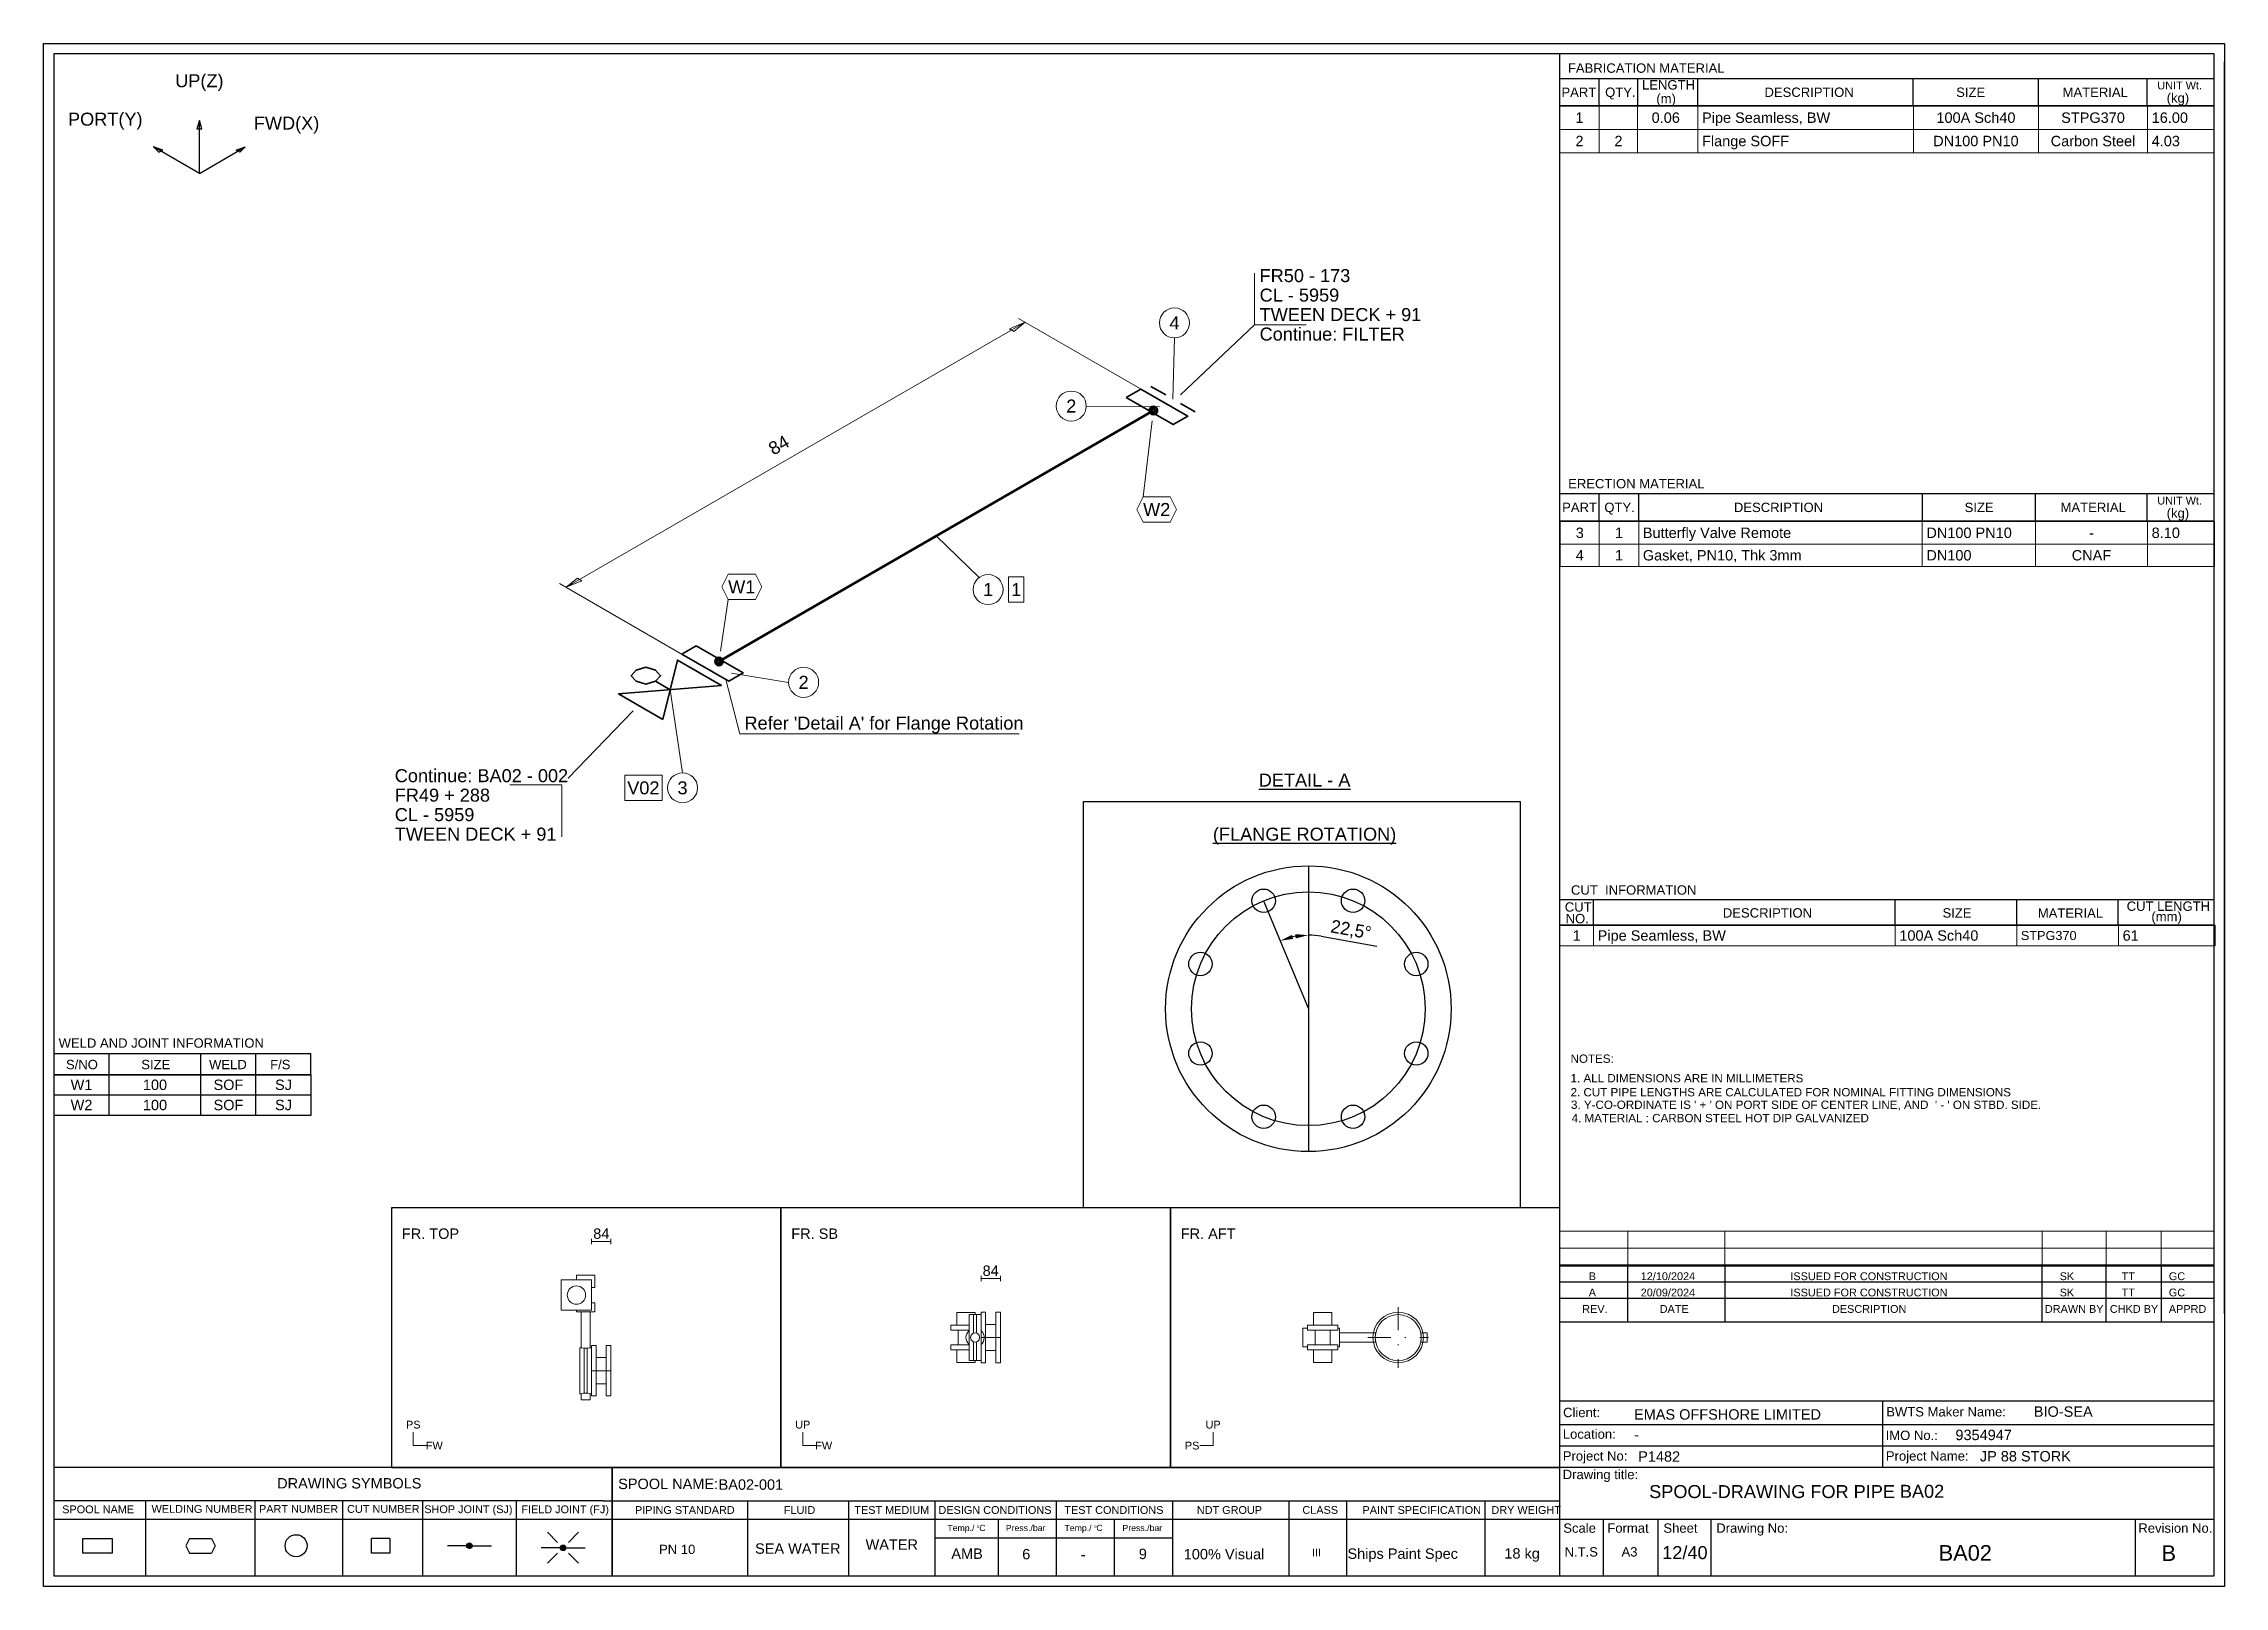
# Model space of a CAD drawing. Header units: millimetres. Extents: x 0 to 420, y 0 to 297.
import ezdxf
from ezdxf.enums import TextEntityAlignment as Align

# ---------------------------------------------------------------- set-up
doc = ezdxf.new("R2010")
doc.units = ezdxf.units.MM
doc.linetypes.add('DOTTED_DASHED5', pattern=[10, 4.444444, -2.666667, 0.222222, -2.666667])
doc.linetypes.add('DOTTED_DASHED6', pattern=[9.99996, 4.444427, -2.666656, 0.222221, -2.666656])
doc.layers.get('DEFPOINTS').update_dxf_attribs({"color": 1})
for name, color, linetype in [('FramesFromTables', 40, 'Continuous'), ('I_Coordinates', 11, 'Continuous'), ('I_CutNumbers', 10, 'Continuous'), ('I_Dimensions', 4, 'Continuous'), ('I_OtherComponents', 2, 'Continuous'), ('I_PartNumbers', 9, 'Continuous'), ('I_Pipes', 1, 'Continuous'), ('I_Tags', 8, 'Continuous'), ('SymbolsOnDrawingSheet', 1, 'Continuous'), ('TextFromTables', 2, 'Continuous'), ('TextFromTextBoxes', 2, 'Continuous')]:
    doc.layers.add(name, color=color, linetype=linetype)
doc.styles.add('Cadmatic Default Text', font='arial.ttf')
doc.dimstyles.new('ISO-25', dxfattribs={"dimtxt": 2.5, "dimasz": 2.5, "dimexe": 1.25, "dimexo": 0.625, "dimtad": 1, "dimtxsty": 'Standard', "dimcen": 2.5, "dimadec": 0, "dimazin": 0, "dimtfac": 1, "dimtmove": 0, "dimatfit": 3, "dimfxl": 1, "dimarcsym": 0})

# ---------------------------------------------------------------- blocks, each defined once
blk = doc.blocks.new('BA01728716492_BOM_4')
at = {"layer": 'FramesFromTables', "linetype": 'ByBlock', "lineweight": 18}
for p, q in [((292, 285), (418, 285)), ((292, 276), (292, 285)), ((292, 276), (292, 285)), ((299.6, 276), (299.6, 285)), ((299.6, 276), (299.6, 285)), ((307, 276), (307, 285)), ((307, 276), (307, 285)), ((318.6, 276), (318.6, 285)), ((318.6, 276), (318.6, 285)), ((360.1, 276), (360.1, 285)), ((360.1, 276), (360.1, 285)), ((384.2, 276), (384.2, 285)), ((384.2, 276), (384.2, 285)), ((405.2, 276), (405.2, 285)), ((405.2, 276), (405.2, 285)), ((418, 276), (418, 285)), ((292, 280.5), (418, 280.5)), ((292, 205), (418.1, 205)), ((292, 196.33), (292, 205)), ((292.1, 196.33), (292.1, 205)), ((299.6, 196.33), (299.6, 205)), ((299.6, 196.33), (299.6, 205)), ((307.2, 196.33), (307.2, 205)), ((307.2, 196.33), (307.2, 205)), ((361.8, 196.33), (361.8, 205)), ((361.8, 196.33), (361.8, 205)), ((383.6, 196.33), (383.6, 205)), ((383.6, 196.33), (383.6, 205)), ((405.2, 196.33), (405.2, 205)), ((405.2, 196.33), (405.2, 205)), ((418, 196.33), (418, 205)), ((292, 200.67), (418.1, 200.67)), ((292, 127.3), (418.2, 127.3)), ((292, 123.3), (292, 127.3)), ((292, 123.3), (292, 127.3)), ((298.5, 123.3), (298.5, 127.3)), ((298.5, 123.3), (298.5, 127.3)), ((356.6, 123.3), (356.6, 127.3)), ((356.6, 123.3), (356.6, 127.3)), ((380, 123.3), (380, 127.3)), ((380, 123.3), (380, 127.3)), ((399.6, 123.3), (399.6, 127.3)), ((399.6, 123.3), (399.6, 127.3)), ((418, 123.3), (418, 127.3)), ((292, 68.4), (418, 68.4)), ((292, 58.6), (292, 68.4)), ((292, 58.6), (292, 68.4)), ((305.1, 58.6), (305.1, 68.4)), ((305.1, 58.6), (305.1, 68.4)), ((323.8, 58.6), (323.8, 68.4)), ((323.8, 58.6), (323.8, 68.4)), ((384.9, 58.6), (384.9, 68.4)), ((384.9, 58.6), (384.9, 68.4)), ((397.2, 58.6), (397.2, 68.4)), ((397.2, 58.6), (397.2, 68.4)), ((407.8, 58.6), (407.8, 68.4)), ((407.8, 58.6), (407.8, 68.4)), ((418, 58.6), (418, 68.4)), ((292, 65.13), (418, 65.13)), ((292, 61.87), (418, 61.87))]:
    blk.add_line(p, q, dxfattribs=at)
at = {"layer": 'FramesFromTables', "linetype": 'ByBlock', "lineweight": -3}
for p, q in [((2, 98.5), (51.5, 98.5)), ((2, 90.73), (2, 98.5)), ((2, 90.73), (2, 98.5)), ((12.6, 90.73), (12.6, 98.5)), ((12.6, 90.73), (12.6, 98.5)), ((30.3, 90.73), (30.3, 98.5)), ((30.3, 90.73), (30.3, 98.5)), ((40.9, 90.73), (40.9, 98.5)), ((40.9, 90.73), (40.9, 98.5)), ((51.5, 90.73), (51.5, 98.5)), ((2, 94.62), (51.5, 94.62))]:
    blk.add_line(p, q, dxfattribs=at)
at = {"layer": 'FramesFromTables', "linetype": 'ByBlock', "lineweight": 18, "flags": 128}
for points in [[(292, 276), (418, 276), (418, 285)], [(292, 196.33), (418.1, 196.33), (418.1, 205)], [(292, 123.3), (418.2, 123.3), (418.2, 127.3)], [(292, 58.6), (418, 58.6), (418, 68.4)]]:
    blk.add_lwpolyline(points, dxfattribs=at)
at = {"layer": 'FramesFromTables', "linetype": 'ByBlock', "lineweight": -3, "flags": 128}
blk.add_lwpolyline([(2, 90.73), (51.5, 90.73), (51.5, 98.5)], dxfattribs=at)
at = {"layer": 'TextFromTables', "linetype": 'ByBlock', "lineweight": 13, "style": 'Cadmatic Default Text'}
for s, p in [('1', (295.8, 282.75)), ('2', (295.8, 278.25))]:
    blk.add_text(s, height=2, dxfattribs=at).set_placement(p, align=Align.MIDDLE_CENTER)
at = {"layer": 'TextFromTables', "linetype": 'ByBlock', "lineweight": 25, "style": 'Cadmatic Default Text'}
for s, p in [('0.06 ', (312.8, 282.75)), ('100A Sch40', (372.15, 282.75)), ('STPG370', (394.7, 282.75)), ('2', (303.3, 278.25)), ('DN100 PN10', (372.15, 278.25)), ('Carbon Steel', (394.7, 278.25)), ('3', (295.85, 202.83)), ('1', (303.4, 202.83)), ('-', (394.4, 202.83)), ('4', (295.85, 198.5)), ('1', (303.4, 198.5)), ('CNAF', (394.4, 198.5)), ('1', (295.25, 125.3)), ('W1', (7.3, 96.56)), ('100', (21.45, 96.56)), ('SOF', (35.6, 96.56)), ('SJ', (46.2, 96.56)), ('W2', (7.3, 92.67)), ('100', (21.45, 92.67)), ('SOF', (35.6, 92.67)), ('SJ', (46.2, 92.67))]:
    blk.add_text(s, height=2, dxfattribs=at).set_placement(p, align=Align.MIDDLE_CENTER)
for s, height, p in [('Pipe Seamless, BW ', 2, (319.4, 282.75)), ('16.00', 2, (406, 282.75)), ('Flange SOFF ', 2, (319.4, 278.25)), ('4.03', 2, (406, 278.25)), ('Butterfly Valve Remote ', 2, (308, 202.83)), ('DN100 PN10', 2, (362.6, 202.83)), ('8.10', 2, (406, 202.83)), ('Gasket, PN10, Thk 3mm ', 2, (308, 198.5)), ('DN100', 2, (362.6, 198.5)), ('Pipe Seamless, BW', 2, (299.3, 125.3)), ('100A Sch40', 2, (357.4, 125.3)), ('STPG370', 1.75, (380.8, 125.3)), ('61', 2, (400.4, 125.3))]:
    blk.add_text(s, height=height, dxfattribs=at).set_placement(p, align=Align.MIDDLE_LEFT)
at = {"layer": 'TextFromTextBoxes', "linetype": 'ByBlock', "lineweight": -3, "style": 'Cadmatic Default Text'}
for s, p in [('EMAS OFFSHORE LIMITED', (306.3, 33.1)), ('BIO-SEA', (383.3, 33.65)), ('9354947', (368.2, 29.15)), ('-', (306.3, 29.2)), ('P1482', (307.1, 25)), ('JP 88 STORK', (372.9, 25.05)), ('BA02-001', (130, 19.6))]:
    blk.add_text(s, height=2, dxfattribs=at).set_placement(p, align=Align.MIDDLE_LEFT)
at = {"layer": 'TextFromTextBoxes', "linetype": 'ByBlock', "lineweight": 25, "style": 'Cadmatic Default Text'}
blk.add_text('BA02', height=2.5, dxfattribs=at).set_placement((357.5, 18.3), align=Align.MIDDLE_LEFT)
at = {"layer": 'TextFromTextBoxes', "linetype": 'ByBlock', "lineweight": -3, "style": 'Cadmatic Default Text'}
for s, height, p in [('WATER', 2, (163.35, 8.05)), ('SEA WATER', 2, (145.25, 7.28)), ('AMB', 2, (177.85, 6.3)), ('6', 2, (189.25, 6.2)), ('-', 2, (200.2, 6.15)), ('9', 2, (211.7, 6.25)), ('100% Visual', 2, (227.35, 6.2)), ('Ships Paint Spec', 2, (261.75, 6.3)), ('18 kg', 2, (284.75, 6.35)), ('12/40', 2.5, (316.1, 6.5))]:
    blk.add_text(s, height=height, dxfattribs=at).set_placement(p, align=Align.MIDDLE_CENTER)
at = {"layer": 'TextFromTextBoxes', "linetype": 'ByBlock', "lineweight": 25, "style": 'Cadmatic Default Text'}
blk.add_text('BA02', height=3, dxfattribs=at).set_placement((370.1, 6.45), align=Align.MIDDLE_CENTER)
blk = doc.blocks.new('BA01728716492_PRT_24_3')
at = {"layer": 'I_OtherComponents', "linetype": 'ByBlock', "lineweight": 35, "flags": 128}
for points in [[(67.23, 143.6), (58.74, 148.5), (78.54, 150.14), (70.06, 155.03), (67.23, 143.6)], [(65.82, 150.95), (63.98, 150.38), (62.14, 150.95), (61.15, 152.01), (62.14, 153.08), (63.98, 153.65), (65.82, 153.08), (66.81, 152.01), (65.82, 150.95), (68.64, 149.32)]]:
    blk.add_lwpolyline(points, dxfattribs=at)
at = {"layer": 'I_OtherComponents', "flags": 1}
blk.add_attdef('ValvePos', (68.64, 149.32), '', height=2.5, dxfattribs=at)
blk = doc.blocks.new('BA01728716492_PRT_25_3')
at = {"layer": 'I_OtherComponents', "linetype": 'ByBlock', "lineweight": 35, "flags": 128}
blk.add_lwpolyline([(73.69, 157.78), (70.91, 156.18), (79.96, 150.95), (82.74, 152.56), (73.69, 157.78)], dxfattribs=at)
at = {"layer": 'I_OtherComponents', "linetype": 'ByBlock', "lineweight": 50}
for radius in [0.75, 0.375]:
    blk.add_circle((78.07, 154.76), radius, dxfattribs=at)
blk = doc.blocks.new('BA01728716492_PRT_26_3')
at = {"layer": 'I_Pipes', "linetype": 'ByBlock', "lineweight": 50}
blk.add_line((161.74, 203.07), (78.07, 154.76), dxfattribs=at)
blk = doc.blocks.new('BA01728716492_PRT_27_3')
at = {"layer": 'I_OtherComponents', "linetype": 'ByBlock', "lineweight": 35, "flags": 128}
blk.add_lwpolyline([(156.51, 205.6), (159.29, 207.21), (168.34, 201.98), (165.56, 200.37), (156.51, 205.6)], dxfattribs=at)
at = {"layer": 'I_OtherComponents', "linetype": 'ByBlock', "lineweight": 50}
for radius in [0.75, 0.375]:
    blk.add_circle((161.74, 203.07), radius, dxfattribs=at)
blk = doc.blocks.new('BA01728716492_PRT_31_3')
at = {"layer": 'I_OtherComponents', "linetype": 'ByBlock', "lineweight": 35}
for p, q in [((164.1, 206.06), (161.27, 207.7)), ((169.76, 202.8), (166.93, 204.43))]:
    blk.add_line(p, q, dxfattribs=at)
blk = doc.blocks.new('BA01728716492_DIM_0_3')
at = {"layer": 'I_Dimensions', "linetype": 'ByBlock', "lineweight": 0}
for p, q in [((48.65, 169.03), (137.04, 220.05)), ((135.74, 220.8), (161.5, 205.93)), ((73.12, 154.9), (47.35, 169.78))]:
    blk.add_line(p, q, dxfattribs=at)
at = {"layer": 'I_Dimensions', "linetype": 'ByBlock', "lineweight": 0, "flags": 128}
for points in [[(137.04, 220.05), (134.87, 218.3), (134.01, 218.8), (137.04, 220.05)], [(48.65, 169.03), (51.68, 170.28), (50.82, 170.78), (48.65, 169.03)]]:
    blk.add_lwpolyline(points, dxfattribs=at)
at = {"layer": 'I_Dimensions', "linetype": 'ByBlock', "lineweight": 0, "style": 'Cadmatic Default Text'}
blk.add_text('84', height=2.5, rotation=30, dxfattribs=at).set_placement((89.6, 196.42), align=Align.MIDDLE_CENTER)
blk = doc.blocks.new('BA01728716492_CRD_0_3')
at = {"layer": 'I_Coordinates', "linetype": 'ByBlock', "lineweight": 0}
blk.add_line((49.02, 132.3), (61.57, 145.24), dxfattribs=at)
at = {"layer": 'I_Coordinates', "linetype": 'ByBlock', "lineweight": 0, "flags": 128}
blk.add_lwpolyline([(47.79, 121.02), (47.79, 131.02), (37.79, 131.02)], dxfattribs=at)
at = {"layer": 'I_Coordinates', "linetype": 'ByBlock', "lineweight": 0, "style": 'Cadmatic Default Text'}
for s, p in [('Continue: BA02 - 002', (15.63, 134.02)), ('FR49 + 288', (15.63, 130.27)), ('CL - 5959', (15.63, 126.52)), ('TWEEN DECK + 91', (15.63, 122.77))]:
    blk.add_text(s, height=2.5, dxfattribs=at).set_placement(p, align=Align.TOP_LEFT)
blk = doc.blocks.new('BA01728716492_CRD_1_3')
at = {"layer": 'I_Coordinates', "linetype": 'ByBlock', "lineweight": 0}
blk.add_line((181.19, 219.54), (166.93, 206.06), dxfattribs=at)
at = {"layer": 'I_Coordinates', "linetype": 'ByBlock', "lineweight": 0, "flags": 128}
blk.add_lwpolyline([(181.19, 229.54), (181.19, 219.54), (191.19, 219.54)], dxfattribs=at)
at = {"layer": 'I_Coordinates', "linetype": 'ByBlock', "lineweight": 0, "style": 'Cadmatic Default Text'}
for s, p in [('FR50 - 173', (182.19, 227.79)), ('TWEEN DECK + 91', (182.19, 220.29)), ('CL - 5959', (182.19, 224.04)), ('Continue: FILTER', (182.19, 216.54))]:
    blk.add_text(s, height=2.5, dxfattribs=at).set_placement(p)
blk = doc.blocks.new('BA01728716492_PTN_1_3')
at = {"layer": 'I_PartNumbers', "linetype": 'ByBlock', "lineweight": 0}
blk.add_line((71.05, 133.32), (68.64, 149.32), dxfattribs=at)
blk.add_circle((71.05, 130.43), 2.89, dxfattribs=at)
at = {"layer": 'I_PartNumbers', "linetype": 'ByBlock', "lineweight": 0, "style": 'Cadmatic Default Text'}
blk.add_text('3', height=2.5, dxfattribs=at).set_placement((71.05, 130.43), align=Align.MIDDLE_CENTER)
blk = doc.blocks.new('BA01728716492_PTN_2_3')
at = {"layer": 'I_PartNumbers', "linetype": 'ByBlock', "lineweight": 0}
blk.add_line((128.21, 170.94), (119.91, 178.92), dxfattribs=at)
blk.add_circle((129.91, 168.6), 2.89, dxfattribs=at)
at = {"layer": 'I_PartNumbers', "linetype": 'ByBlock', "lineweight": 0, "style": 'Cadmatic Default Text'}
blk.add_text('1', height=2.5, dxfattribs=at).set_placement((129.91, 168.6), align=Align.MIDDLE_CENTER)
blk = doc.blocks.new('BA01728716492_PTN_3_3')
at = {"layer": 'I_PartNumbers', "linetype": 'ByBlock', "lineweight": 0}
blk.add_line((165.79, 217.04), (165.51, 205.25), dxfattribs=at)
blk.add_circle((165.79, 219.93), 2.89, dxfattribs=at)
at = {"layer": 'I_PartNumbers', "linetype": 'ByBlock', "lineweight": 0, "style": 'Cadmatic Default Text'}
blk.add_text('4', height=2.5, dxfattribs=at).set_placement((165.79, 219.93), align=Align.MIDDLE_CENTER)
blk = doc.blocks.new('BA01728716492_PTN_4_3')
at = {"layer": 'I_PartNumbers', "linetype": 'ByBlock', "lineweight": 0}
blk.add_line((148.81, 203.93), (162.92, 203.75), dxfattribs=at)
blk.add_circle((145.92, 203.93), 2.89, dxfattribs=at)
at = {"layer": 'I_PartNumbers', "linetype": 'ByBlock', "lineweight": 0, "style": 'Cadmatic Default Text'}
blk.add_text('2', height=2.5, dxfattribs=at).set_placement((145.92, 203.93), align=Align.MIDDLE_CENTER)
blk = doc.blocks.new('BA01728716492_CUT_5_3')
at = {"layer": 'I_CutNumbers', "linetype": 'ByBlock', "lineweight": 0, "flags": 128}
blk.add_lwpolyline([(136.78, 166.15), (136.78, 171.04), (133.84, 171.04), (133.84, 166.15), (136.78, 166.15)], dxfattribs=at)
at = {"layer": 'I_CutNumbers', "linetype": 'ByBlock', "lineweight": 0, "style": 'Cadmatic Default Text'}
blk.add_text('1', height=2.5, dxfattribs=at).set_placement((135.31, 168.6), align=Align.MIDDLE_CENTER)
blk = doc.blocks.new('BA01728716492_vpo_6_3')
at = {"layer": 'I_Tags', "linetype": 'ByBlock', "lineweight": 0, "flags": 128}
blk.add_lwpolyline([(67.12, 127.98), (67.12, 132.88), (59.91, 132.88), (59.91, 127.98), (67.12, 127.98)], dxfattribs=at)
at = {"layer": 'I_Tags', "linetype": 'ByBlock', "lineweight": 0, "style": 'Cadmatic Default Text'}
blk.add_text('V02', height=2.5, dxfattribs=at).set_placement((63.51, 130.43), align=Align.MIDDLE_CENTER)
blk = doc.blocks.new('Pi_Weld_0')
at = {"layer": 'I_Tags', "linetype": 'ByBlock', "lineweight": 0, "flags": 128}
for points in [[(-2.62, 2.45), (-3.84, 0)], [(-3.84, 0), (-2.62, -2.45)], [(2.62, 2.45), (-2.62, 2.45)], [(3.84, 0), (2.62, 2.45)], [(2.62, -2.45), (3.84, 0)], [(-2.62, -2.45), (-4.09, -12.37)], [(-2.62, -2.45), (2.62, -2.45)]]:
    blk.add_lwpolyline(points, dxfattribs=at)
at = {"layer": 'I_Tags', "linetype": 'ByBlock', "lineweight": 0, "style": 'Cadmatic Default Text'}
blk.add_text('W1', height=2.5, dxfattribs=at).set_placement((0, 0), align=Align.MIDDLE_CENTER)
blk = doc.blocks.new('Pi_Weld_1')
at = {"layer": 'I_Tags', "linetype": 'ByBlock', "lineweight": 0, "flags": 128}
for points in [[(-2.62, 2.45), (-0.87, 17.07)], [(-2.62, 2.45), (-3.84, 0)], [(-3.84, 0), (-2.62, -2.45)], [(2.62, 2.45), (-2.62, 2.45)], [(3.84, 0), (2.62, 2.45)], [(2.62, -2.45), (3.84, 0)], [(-2.62, -2.45), (2.62, -2.45)]]:
    blk.add_lwpolyline(points, dxfattribs=at)
at = {"layer": 'I_Tags', "linetype": 'ByBlock', "lineweight": 0, "style": 'Cadmatic Default Text'}
blk.add_text('W2', height=2.5, dxfattribs=at).set_placement((0, 0), align=Align.MIDDLE_CENTER)
blk = doc.blocks.new('*U25')
blk.add_circle((0, 0), 2.25)
blk = doc.blocks.new('*U27')
at = {"color": 0, "linetype": 'ByBlock', "lineweight": -2, "transparency": 16777216}
blk.add_blockref('*U25', (-209.94, 47.4), dxfattribs=at)
for p, rotation in [((-225.85, 40.81), 45.00000000000001), ((-194.03, 40.81), 315), ((-232.44, 24.9), 90), ((-187.44, 24.9), 270), ((-225.85, 8.99), 135), ((-194.03, 8.99), 225), ((-209.94, 2.4), 180)]:
    blk.add_blockref('*U25', p, dxfattribs=dict(at, rotation=rotation))
blk = doc.blocks.new('*D28')
at = {"color": 0, "lineweight": -2, "transparency": 16777216}
blk.add_line((246.07, 125.15), (256.74, 123.24), dxfattribs=at)
for start, end in [(100.1241, 102.3759), (79.8759, 90)]:
    blk.add_arc((243.58, 111.2), 14.17, start, end, dxfattribs=at)
at = {"color": 0, "transparency": 16777216}
for points in [[(240.67, 124.64), (240.42, 125.43), (238.16, 124.29)], [(241.06, 125.56), (241.13, 124.73), (243.58, 125.37)]]:
    blk.add_solid(points, dxfattribs=at)
at = {"layer": 'DEFPOINTS', "color": 0, "transparency": 16777216}
for p in [(243.58, 138.7), (234.97, 131.99), (239.92, 124.88), (243.58, 111.2), (243.58, 83.7)]:
    blk.add_point(p, dxfattribs=at)
at = {"color": 0, "transparency": 16777216, "insert": (251.77, 126.24), "char_height": 2.5, "attachment_point": 5, "rotation": 349.8759}
blk.add_mtext('22,5°', dxfattribs=at)

msp = doc.modelspace()

# ---------------------------------------------------------------- linework, layer by layer
for p, q in [((243.583, 138.699), (243.583, 83.699)), ((234.972, 131.987), (243.583, 111.199))]:
    msp.add_line(p, q)
msp.add_lwpolyline([(284.351, 72.9), (200.294, 72.9), (200.294, 151.076), (284.351, 151.076)], close=True)
at = {"linetype": 'DOTTED_DASHED5', "lineweight": 13, "flags": 128}
for points in [[(260.882, 53.744), (260.882, 42.074)], [(180.541, 47.909), (181.426, 47.909)], [(183.375, 47.909), (181.426, 47.909)], [(184.259, 47.909), (183.375, 47.909)], [(255.047, 47.909), (266.717, 47.909)], [(108.375, 41.518), (106.426, 41.518)], [(109.259, 41.518), (108.375, 41.518)]]:
    msp.add_lwpolyline(points, dxfattribs=at)
at = {"linetype": 'DOTTED_DASHED6', "lineweight": 13, "flags": 128}
msp.add_lwpolyline([(105.541, 41.518), (106.426, 41.518)], dxfattribs=at)
for radius in [27.5, 22.5]:
    msp.add_circle((243.583, 111.199), radius)
at = {"layer": 'I_Coordinates', "linetype": 'ByBlock', "lineweight": 0}
for q in [(131.368, 174.593), (187.911, 164.107)]:
    msp.add_line((134.082, 164.107), q, dxfattribs=at)
at = {"layer": 'I_PartNumbers', "linetype": 'ByBlock', "lineweight": 0}
msp.add_line((143.48, 174.039), (132.461, 175.786), dxfattribs=at)
msp.add_circle((146.373, 174.039), 2.893, dxfattribs=at)
at = {"layer": 'SymbolsOnDrawingSheet', "linetype": 'ByBlock', "lineweight": -3, "flags": 128}
for points in [[(0, 297), (420, 297), (420, 0), (0, 0), (0, 297)], [(418.005, 295.005), (1.995, 295.005)], [(1.995, 295.005), (1.995, 1.996)], [(292.02, 50.908), (292.02, 295.005)], [(418.005, 1.996), (418.005, 295.005)], [(292.02, 290.305), (418.005, 290.305)], [(299.591, 285.006), (299.591, 290.305)], [(307.019, 285.006), (307.019, 290.305)], [(318.606, 285.006), (318.606, 290.305)], [(360.078, 285.006), (360.078, 290.305)], [(384.18, 285.006), (384.18, 290.305)], [(405.152, 285.006), (405.152, 290.305)], [(405.152, 285.006), (405.152, 290.305)], [(420, 52.53), (420, 293.465)], [(420, 52.53), (420, 293.465)], [(292.02, 284.662), (292.02, 288.765)], [(292, 285), (418, 285)], [(292, 253.5), (292, 285)], [(292, 253.5), (292, 285)], [(292.02, 285.006), (418.005, 285.006)], [(418.005, 285.006), (292.02, 285.006)], [(418, 253.5), (418, 285)], [(292.02, 210.38), (418.005, 210.38)], [(299.571, 205.081), (299.571, 210.38)], [(307.206, 205.081), (307.206, 210.38)], [(361.833, 205.031), (361.833, 210.38)], [(383.615, 205.081), (383.615, 210.38)], [(405.152, 205.169), (405.152, 210.38)], [(292.02, 205.081), (292.02, 209.184)], [(292.02, 205.081), (418.005, 205.081)], [(292.02, 186.697), (292.02, 205.081)], [(292.02, 186.697), (292.02, 205.081)], [(418.005, 205.081), (292.02, 205.081)], [(418, 166), (418, 205)], [(292.02, 132.229), (418.005, 132.229)], [(292.02, 127.303), (292.02, 131.406)], [(298.482, 127.303), (298.482, 132.229)], [(356.6, 127.303), (356.6, 132.229)], [(380.011, 127.303), (380.011, 132.229)], [(399.556, 127.303), (399.556, 132.229)], [(292.02, 127.303), (418.005, 127.303)], [(418.005, 127.303), (292.02, 127.303)], [(418, 111.3), (418, 127.3)], [(1.995, 102.573), (51.49, 102.573)], [(12.601, 98.454), (12.601, 102.573)], [(30.278, 98.454), (30.278, 102.573)], [(40.884, 98.454), (40.884, 102.573)], [(51.49, 98.454), (51.49, 102.573)], [(51.49, 98.47), (1.995, 98.47)], [(1.995, 98.454), (51.49, 98.454)], [(2, 98.5), (51.5, 98.5)], [(2, 98.5), (51.5, 98.5)], [(418, 55.4), (418, 68.5)], [(292.02, 52.566), (292.02, 66.495)], [(292.02, 52.566), (292.02, 66.495)], [(292.02, 61.731), (418.005, 61.731)], [(305.101, 50.908), (305.101, 61.731)], [(323.839, 50.908), (323.839, 61.731)], [(384.909, 50.908), (384.909, 61.731)], [(397.21, 50.908), (397.21, 61.731)], [(407.865, 50.908), (407.865, 61.731)], [(292.02, 58.6), (418.005, 58.6)], [(292.02, 55.469), (418.005, 55.469)], [(292.02, 50.908), (418.005, 50.908)], [(292.02, 1.996), (292.02, 50.908)], [(292.02, 35.73), (418.005, 35.73)], [(354.243, 22.928), (354.243, 35.73)], [(292.02, 31.134), (418.005, 31.134)], [(292.02, 27.031), (418.005, 27.031)], [(1.995, 22.928), (107.736, 22.928)], [(107.736, 22.928), (292.02, 22.928)], [(109.522, 22.928), (109.522, 1.996)], [(109.522, 1.996), (109.522, 22.928)], [(292.02, 22.928), (418.005, 22.928)], [(107.736, 16.448), (1.995, 16.448)], [(1.995, 12.908), (292.02, 12.908)], [(19.616, 16.448), (19.616, 1.996)], [(40.686, 16.448), (40.686, 1.996)], [(57.563, 16.448), (57.563, 1.996)], [(72.953, 16.448), (72.953, 1.996)], [(91.023, 16.448), (91.023, 1.996)], [(107.736, 16.448), (292.02, 16.448)], [(135.584, 16.448), (135.584, 1.996)], [(155.026, 16.448), (155.026, 1.996)], [(171.667, 16.448), (171.667, 1.996)], [(183.824, 12.908), (183.824, 1.996)], [(195.017, 16.448), (195.017, 1.996)], [(206.21, 12.908), (206.21, 1.996)], [(217.403, 16.448), (217.403, 1.996)], [(239.845, 16.448), (239.845, 1.996)], [(250.908, 16.342), (250.908, 1.996)], [(277.59, 16.448), (277.59, 1.996)], [(292.02, 12.908), (418.005, 12.908)], [(300.393, 1.996), (300.393, 12.908)], [(310.956, 1.996), (310.956, 12.908)], [(321.131, 1.996), (321.131, 12.908)], [(402.896, 1.996), (402.896, 12.908)], [(13.205, 6.405), (7.548, 6.405), (7.548, 9.233), (13.205, 9.233)], [(13.205, 9.233), (13.205, 6.405)], [(28.122, 9.233), (27.415, 7.819)], [(28.122, 9.233), (32.364, 9.233)], [(32.364, 9.233), (33.071, 7.819)], [(66.681, 9.233), (66.681, 6.405), (63.146, 6.405), (63.146, 9.233)], [(66.681, 9.233), (63.146, 9.233)], [(98.996, 8.474), (97.059, 10.411)], [(101.093, 8.474), (103.03, 10.411)], [(171.667, 9.368), (217.403, 9.368)], [(171.667, 9.368), (217.403, 9.368)], [(27.415, 7.819), (28.122, 6.405)], [(28.122, 6.405), (32.364, 6.405)], [(33.071, 7.819), (32.364, 6.405)], [(81.482, 7.819), (77.79, 7.819)], [(81.494, 7.782), (82.036, 8.324)], [(81.509, 7.903), (81.93, 8.324)], [(81.52, 7.702), (82.142, 8.324)], [(81.546, 7.622), (82.218, 8.293)], [(81.561, 8.06), (81.757, 8.257)], [(81.572, 7.542), (82.279, 8.249)], [(81.618, 7.482), (82.341, 8.204)], [(81.68, 7.437), (82.402, 8.16)], [(81.741, 7.393), (82.451, 8.102)], [(81.803, 7.348), (82.477, 8.022)], [(81.876, 7.315), (82.503, 7.942)], [(81.982, 7.315), (82.529, 7.862)], [(82.088, 7.315), (82.519, 7.746)], [(82.24, 7.361), (82.468, 7.589)], [(82.543, 7.819), (86.235, 7.819)], [(99.514, 7.425), (95.822, 7.425)], [(98.996, 6.377), (97.059, 4.44)], [(99.527, 7.467), (99.99, 7.93)], [(99.533, 7.366), (100.096, 7.93)], [(99.559, 7.286), (100.202, 7.93)], [(99.578, 7.624), (99.884, 7.93)], [(99.585, 7.206), (100.266, 7.887)], [(99.611, 7.126), (100.328, 7.843)], [(99.667, 7.076), (100.389, 7.798)], [(99.728, 7.031), (100.451, 7.754)], [(99.79, 6.987), (100.49, 7.687)], [(99.851, 6.942), (100.516, 7.607)], [(99.936, 6.921), (100.542, 7.526)], [(100.042, 6.921), (100.568, 7.446)], [(100.148, 6.921), (100.537, 7.31)], [(100.377, 7.044), (100.486, 7.153)], [(100.575, 7.425), (104.267, 7.425)], [(101.093, 6.377), (103.03, 4.44)], [(1.995, 1.996), (418.005, 1.996)]]:
    msp.add_lwpolyline(points, dxfattribs=at)
at = {"layer": 'SymbolsOnDrawingSheet', "linetype": 'ByBlock', "lineweight": 25, "flags": 128}
for points in [[(30.5, 280.573), (30, 282.206), (29.5, 280.573), (30.5, 280.573)], [(30, 272), (30, 282.206)], [(22.929, 276.491), (21.161, 277.103), (22.222, 276.082), (22.929, 276.491)], [(30, 272), (21.161, 277.103)], [(30, 272), (38.839, 277.103)], [(37.071, 276.491), (38.839, 277.103), (37.778, 276.082), (37.071, 276.491)], [(67, 22.9), (142, 22.9), (142, 72.9), (67, 72.9), (67, 22.9)], [(142, 22.9), (217, 22.9), (217, 72.9), (142, 72.9), (142, 22.9)], [(217, 22.9), (292, 22.9), (292, 72.9), (217, 72.9), (217, 22.9)]]:
    msp.add_lwpolyline(points, dxfattribs=at)
at = {"layer": 'SymbolsOnDrawingSheet', "linetype": 'ByBlock', "lineweight": 13, "flags": 128}
for points in [[(105.541, 65.908), (105.541, 66.908)], [(105.541, 66.408), (109.259, 66.408)], [(109.259, 65.908), (109.259, 66.908)], [(180.541, 58.772), (180.541, 59.772)], [(180.541, 59.272), (184.259, 59.272)], [(184.259, 58.772), (184.259, 59.772)]]:
    msp.add_lwpolyline(points, dxfattribs=at)
at = {"layer": 'SymbolsOnDrawingSheet', "linetype": 'ByBlock', "lineweight": 18, "flags": 128}
for points in [[(105.541, 53.153), (105.541, 58.988), (99.706, 58.988), (99.706, 53.153)], [(102.624, 58.988), (102.624, 59.908)], [(102.624, 59.908), (106.16, 59.908)], [(106.16, 59.908), (106.16, 57.53)], [(106.16, 54.612), (106.16, 52.844), (102.624, 52.844)], [(106.16, 57.53), (105.541, 57.53)], [(105.541, 54.612), (106.16, 54.612)], [(99.706, 53.153), (102.624, 53.153)], [(99.706, 53.153), (105.541, 53.153), (99.706, 53.153)], [(102.624, 52.844), (102.624, 53.153)], [(103.626, 52.839), (103.508, 52.839), (103.508, 45.939)], [(103.95, 52.839), (103.626, 52.839)], [(104.392, 52.839), (103.95, 52.839)], [(104.834, 52.839), (104.392, 52.839)], [(105.158, 52.839), (104.834, 52.839)], [(105.158, 45.916), (105.276, 45.939), (105.276, 52.839), (105.158, 52.839)], [(175.855, 50.307), (175.855, 52.706), (179.392, 52.706)], [(178.243, 52.33), (180.541, 52.33), (180.541, 43.488), (178.243, 43.488), (178.243, 52.33)], [(179.105, 52.33), (179.679, 52.33)], [(179.105, 48.716), (179.105, 52.33)], [(179.392, 52.706), (179.392, 52.33)], [(179.679, 52.33), (179.679, 48.716)], [(180.541, 52.772), (181.426, 52.772), (181.426, 43.046), (180.541, 43.046), (180.541, 52.772)], [(183.375, 45.383), (181.426, 45.383), (181.426, 50.436), (183.375, 50.436), (183.375, 45.383)], [(184.259, 43.046), (183.375, 43.046), (183.375, 52.772), (184.259, 52.772), (184.259, 43.046)], [(248.097, 52.706), (248.097, 50.307), (244.561, 50.307), (244.561, 52.706), (248.097, 52.706)], [(105.541, 46.381), (106.426, 46.381), (106.426, 36.655), (105.541, 36.655), (105.541, 46.381)], [(109.259, 36.655), (108.375, 36.655), (108.375, 46.381), (109.259, 46.381), (109.259, 36.655)], [(174.706, 49.348), (174.706, 50.307), (174.706, 49.348)], [(174.706, 50.307), (178.243, 50.307)], [(178.243, 49.348), (174.706, 49.348)], [(174.706, 46.47), (174.706, 45.511)], [(178.243, 46.47), (174.706, 46.47)], [(176.165, 46.47), (176.165, 49.348), (176.165, 46.47)], [(176.165, 49.348), (178.243, 49.348)], [(179.834, 47.143), (179.392, 47.025), (179.834, 47.143), (180.158, 47.467), (180.276, 47.909), (180.158, 48.351), (179.834, 48.675), (179.392, 48.793), (178.95, 48.675), (178.626, 48.351), (178.508, 47.909), (178.626, 47.467), (178.95, 47.143), (179.392, 47.025)], [(179.105, 43.488), (179.105, 47.102)], [(179.679, 47.102), (179.679, 43.488)], [(180.541, 50.307), (180.541, 49.348)], [(180.541, 45.511), (180.541, 46.47)], [(242.492, 46.141), (242.492, 49.677)], [(242.492, 49.677), (243.412, 49.677)], [(243.412, 49.348), (243.412, 50.307), (249.247, 50.307)], [(249.247, 49.348), (243.412, 49.348)], [(243.412, 46.47), (249.247, 46.47)], [(243.412, 45.511), (243.412, 46.47)], [(244.87, 49.348), (244.87, 46.47)], [(244.87, 49.348), (244.87, 46.47)], [(247.788, 46.47), (247.788, 49.348)], [(249.247, 50.307), (249.247, 49.348)], [(249.247, 49.677), (249.556, 49.677)], [(249.247, 46.47), (249.247, 45.511)], [(249.556, 49.677), (249.556, 46.141)], [(256.528, 48.675), (256.551, 48.793), (249.561, 48.793), (249.561, 48.675)], [(249.561, 48.675), (249.561, 48.351)], [(249.561, 48.351), (249.561, 47.909)], [(249.561, 47.909), (249.561, 47.467)], [(249.561, 47.467), (249.561, 47.143)], [(249.561, 47.143), (249.561, 47.025), (256.551, 47.025)], [(256.461, 47.909), (256.484, 48.351)], [(256.484, 47.467), (256.461, 47.909)], [(256.484, 48.351), (256.528, 48.675)], [(256.528, 47.143), (256.484, 47.467)], [(256.551, 47.025), (256.528, 47.143)], [(266.492, 48.675), (266.492, 48.793), (265.214, 48.793)], [(265.214, 48.793), (265.236, 48.675)], [(265.236, 47.143), (265.214, 47.025), (266.492, 47.025), (266.492, 47.143)], [(265.236, 48.675), (265.281, 48.351)], [(265.281, 47.467), (265.236, 47.143)], [(265.281, 48.351), (265.303, 47.909)], [(265.303, 47.909), (265.281, 47.467)], [(266.492, 48.351), (266.492, 48.675)], [(266.492, 47.909), (266.492, 48.351)], [(266.492, 47.467), (266.492, 47.909)], [(266.492, 47.143), (266.492, 47.467)], [(103.243, 45.939), (103.508, 45.939)], [(103.243, 37.097), (103.243, 45.939)], [(103.508, 45.939), (103.626, 45.916)], [(103.626, 45.916), (103.95, 45.872)], [(103.95, 45.872), (104.392, 45.849)], [(104.105, 37.172), (104.105, 45.864)], [(104.392, 45.849), (104.834, 45.872)], [(104.679, 45.864), (104.679, 37.172)], [(104.834, 45.872), (105.158, 45.916)], [(105.276, 45.939), (105.541, 45.939)], [(105.541, 45.939), (105.541, 37.097)], [(108.375, 38.992), (106.426, 38.992), (106.426, 44.044), (108.375, 44.044), (108.375, 38.992)], [(174.706, 45.511), (178.243, 45.511)], [(174.706, 45.511), (175.855, 45.511)], [(175.855, 45.511), (178.243, 45.511)], [(175.855, 43.113), (175.855, 45.511)], [(179.392, 43.113), (175.855, 43.113)], [(179.679, 43.488), (179.105, 43.488)], [(179.392, 43.488), (179.392, 43.113)], [(243.412, 46.141), (242.492, 46.141)], [(243.412, 45.511), (249.247, 45.511), (243.412, 45.511)], [(244.561, 43.113), (244.561, 45.511), (248.097, 45.511), (248.097, 43.113), (244.561, 43.113)], [(249.556, 46.141), (249.247, 46.141)], [(103.508, 37.097), (103.243, 37.097)], [(103.626, 37.119), (103.508, 37.097), (103.508, 35.908), (103.626, 35.908)], [(103.95, 37.164), (103.626, 37.119)], [(103.626, 35.908), (103.95, 35.908)], [(104.392, 37.187), (103.95, 37.164)], [(103.95, 35.908), (104.392, 35.908)], [(104.834, 37.164), (104.392, 37.187)], [(104.392, 35.908), (104.834, 35.908)], [(105.158, 37.119), (104.834, 37.164)], [(104.834, 35.908), (105.158, 35.908)], [(105.276, 37.097), (105.158, 37.119)], [(105.158, 35.908), (105.276, 35.908), (105.276, 37.097)], [(105.541, 37.097), (105.276, 37.097)], [(71.2, 27.1), (71.2, 29.675)], [(146.2, 27.1), (146.2, 29.675)], [(225.238, 27.1), (225.238, 29.675)], [(71.2, 27.1), (73.775, 27.1)], [(146.2, 27.1), (148.775, 27.1)], [(225.238, 27.1), (222.663, 27.1)]]:
    msp.add_lwpolyline(points, dxfattribs=at)
at = {"layer": 'SymbolsOnDrawingSheet', "linetype": 'ByBlock', "lineweight": 18}
for centre, radius in [((102.624, 56.071), 1.768), ((260.882, 47.909), 4.863), ((260.882, 47.909), 4.863), ((260.882, 47.909), 4.421), ((260.882, 47.909), 4.421)]:
    msp.add_circle(centre, radius, dxfattribs=at)
at = {"layer": 'SymbolsOnDrawingSheet', "linetype": 'ByBlock', "lineweight": -3}
for centre, radius in [((48.632, 7.819), 2.121), ((82.012, 7.819), 0.53), ((100.044, 7.425), 0.53)]:
    msp.add_circle(centre, radius, dxfattribs=at)
at = {"layer": 'SymbolsOnDrawingSheet', "linetype": 'ByBlock', "lineweight": 18}
for start, end in [(131.08783, 228.91217), (45.01145, 48.91428), (45.01145, 48.91428), (311.08784, 45.00918), (311.08784, 45.00918)]:
    msp.add_arc((179.392, 47.909), 1.768, start, end, dxfattribs=at)

# ---------------------------------------------------------------- block references
at = {"rotation": 22.5}
msp.add_blockref('*U27', (447.071, 168.541), dxfattribs=at)
at = {"layer": 'I_Coordinates', "lineweight": 0}
for name in ['BA01728716492_CRD_1_3', 'BA01728716492_CRD_0_3']:
    msp.add_blockref(name, (52, 23.3), dxfattribs=at)
at = {"layer": 'I_CutNumbers', "lineweight": 0}
msp.add_blockref('BA01728716492_CUT_5_3', (52, 23.3), dxfattribs=at)
at = {"layer": 'I_Dimensions', "lineweight": 0}
msp.add_blockref('BA01728716492_DIM_0_3', (52, 23.3), dxfattribs=at)
at = {"layer": 'I_OtherComponents', "lineweight": 35}
for name in ['BA01728716492_PRT_27_3', 'BA01728716492_PRT_31_3', 'BA01728716492_PRT_25_3', 'BA01728716492_PRT_24_3']:
    msp.add_blockref(name, (52, 23.3), dxfattribs=at)
at = {"layer": 'I_PartNumbers', "lineweight": 0}
for name in ['BA01728716492_PTN_3_3', 'BA01728716492_PTN_4_3', 'BA01728716492_PTN_2_3', 'BA01728716492_PTN_1_3']:
    msp.add_blockref(name, (52, 23.3), dxfattribs=at)
at = {"layer": 'I_Pipes', "lineweight": 50}
msp.add_blockref('BA01728716492_PRT_26_3', (52, 23.3), dxfattribs=at)
at = {"layer": 'I_Tags'}
for name, p in [('Pi_Weld_1', (214.371, 207.315)), ('Pi_Weld_0', (134.458, 192.408))]:
    msp.add_blockref(name, p, dxfattribs=at)
at = {"layer": 'I_Tags', "lineweight": 0}
msp.add_blockref('BA01728716492_vpo_6_3', (52, 23.3), dxfattribs=at)
at = {"layer": 'TextFromTextBoxes', "lineweight": 25}
msp.add_blockref('BA01728716492_BOM_4', (0, 0), dxfattribs=at)

# ---------------------------------------------------------------- texts
at = {"char_height": 2.5, "attachment_point": 1, "style": 'Cadmatic Default Text'}
for s, insert in [('\\pxqc;{\\LDETAIL - A}', (208.76, 156.471)), ('\\pxqc;{\\L(FLANGE ROTATION)}', (208.76, 146.059))]:
    msp.add_mtext_dynamic_manual_height_columns(s, width=68.188, gutter_width=12.5, heights=[0], dxfattribs=dict(at, insert=insert))
at = {"layer": 'I_Coordinates', "linetype": 'ByBlock', "lineweight": 0, "style": 'Cadmatic Default Text'}
msp.add_text("Refer 'Detail A' for Flange Rotation", height=2.5, dxfattribs=at).set_placement((134.978, 164.949))
at = {"layer": 'I_PartNumbers', "linetype": 'ByBlock', "lineweight": 0, "style": 'Cadmatic Default Text'}
msp.add_text('2', height=2.5, dxfattribs=at).set_placement((146.373, 174.039), align=Align.MIDDLE_CENTER)
at = {"layer": 'SymbolsOnDrawingSheet', "linetype": 'ByBlock', "lineweight": 25, "style": 'Cadmatic Default Text'}
for s, p in [('UP(Z)', (30, 289.861)), ('PORT(Y)', (11.88, 282.461)), ('FWD(X)', (46.794, 281.696))]:
    msp.add_text(s, height=2.5, dxfattribs=at).set_placement(p, align=Align.MIDDLE_CENTER)
at = {"layer": 'SymbolsOnDrawingSheet', "linetype": 'ByBlock', "lineweight": -3, "style": 'Cadmatic Default Text'}
for s, height, p in [('FABRICATION MATERIAL', 1.8, (293.57, 293.189)), ('LENGTH', 1.8, (307.842, 289.968)), ('PART', 1.8, (292.323, 288.545)), ('QTY.', 1.8, (300.737, 288.545)), ('DESCRIPTION', 1.8, (331.43, 288.545)), ('SIZE', 1.8, (368.344, 288.545)), ('MATERIAL', 1.8, (388.84, 288.545)), ('UNIT Wt.', 1.5, (407.078, 289.698)), (' (kg)', 1.8, (408.186, 287.459)), ('ERECTION MATERIAL', 1.8, (293.617, 213.19)), ('PART', 1.8, (292.455, 208.62)), ('QTY.', 1.8, (300.583, 208.62)), ('DESCRIPTION', 1.8, (325.537, 208.62)), ('SIZE', 1.8, (369.972, 208.62)), ('MATERIAL', 1.8, (388.449, 208.62)), ('UNIT Wt.', 1.5, (407.078, 209.773)), (' (kg)', 1.8, (408.186, 207.534)), ('CUT  INFORMATION', 1.8, (294.158, 134.966)), ('CUT ', 1.8, (292.97, 131.695)), ('DESCRIPTION', 1.8, (323.406, 130.554)), ('SIZE', 1.8, (365.721, 130.554)), ('MATERIAL', 1.8, (384.068, 130.504)), ('CUT LENGTH', 1.8, (401.187, 131.848)), ('NO.', 1.8, (293.13, 129.46)), ('(mm)', 1.8, (405.943, 129.852)), ('WELD AND JOINT INFORMATION', 1.8, (2.891, 105.497)), ('S/NO', 1.8, (4.306, 101.363)), ('SIZE', 1.8, (18.808, 101.363)), ('WELD', 1.8, (31.862, 101.363)), ('F/S', 1.8, (43.626, 101.363)), ('SPOOL-DRAWING FOR PIPE', 2.5, (309.218, 19.496))]:
    msp.add_text(s, height=height, dxfattribs=at).set_placement(p, align=Align.TOP_LEFT)
for s, height, p in [('(m)', 1.8, (310.598, 285.513)), ('Client:', 1.8, (292.639, 32.577)), ('BWTS Maker Name:', 1.8, (354.875, 32.709)), ('Location:', 1.8, (292.583, 28.414)), ('IMO No.:', 1.8, (354.763, 28.174)), ('Project No:', 1.8, (292.583, 24.202)), ('Project Name:', 1.8, (354.805, 24.202)), ('Drawing title:', 1.8, (292.57, 20.644)), ('DRAWING SYMBOLS', 2, (44.977, 18.844)), ('Temp./  C   ', 1.2, (174.062, 10.645)), ('0', 0.53, (179.706, 11.248)), ('Press./bar', 1.2, (185.311, 10.645)), ('Temp./  C   ', 1.2, (196.608, 10.645)), ('0', 0.53, (202.372, 11.248)), ('Press./bar', 1.2, (207.776, 10.645)), ('Scale', 1.8, (292.678, 10.32)), ('Format', 1.8, (301.162, 10.32)), ('Sheet', 1.8, (311.96, 10.32)), ('Drawing No:', 1.8, (322.135, 10.32)), ('Revision No.', 1.8, (403.434, 10.32)), ('N.T.S', 1.8, (292.925, 5.742)), ('A3', 1.8, (303.894, 5.742))]:
    msp.add_text(s, height=height, dxfattribs=at).set_placement(p)
for s, height, p in [('NOTES:', 1.6, (294.08, 101.588)), ('1. ALL DIMENSIONS ARE IN MILLIMETERS', 1.6, (294.08, 97.831)), ('2. CUT PIPE LENGTHS ARE CALCULATED FOR NOMINAL FITTING DIMENSIONS', 1.6, (294.08, 95.129)), ("3. Y-CO-ORDINATE IS ' + ' ON PORT SIDE OF CENTER LINE, AND  ' - ' ON STBD. SIDE.", 1.6, (294.164, 92.716)), ('4. MATERIAL : CARBON STEEL HOT DIP GALVANIZED', 1.6, (294.277, 90.153)), ('B', 1.5, (297.576, 59.706)), ('12/10/2024', 1.5, (307.589, 59.706)), ('ISSUED FOR CONSTRUCTION', 1.5, (336.411, 59.706)), ('SK', 1.5, (388.276, 59.706)), ('TT', 1.5, (400.21, 59.706)), ('GC', 1.5, (409.299, 59.706)), ('A', 1.5, (297.576, 56.575)), ('20/09/2024', 1.5, (307.589, 56.575)), ('ISSUED FOR CONSTRUCTION', 1.5, (336.411, 56.575)), ('SK', 1.5, (388.276, 56.575)), ('TT', 1.5, (400.21, 56.575)), ('GC', 1.5, (409.299, 56.575)), ('REV.', 1.5, (296.321, 53.408)), ('DATE', 1.5, (311.241, 53.408)), ('DESCRIPTION', 1.5, (344.426, 53.408)), ('DRAWN BY', 1.5, (385.429, 53.408)), ('CHKD BY', 1.5, (397.941, 53.408)), ('APPRD', 1.5, (409.299, 53.408)), ('SPOOL NAME:', 2, (110.653, 19.734)), ('SPOOL NAME', 1.5, (3.579, 14.826)), ('WELDING NUMBER', 1.5, (20.787, 14.91)), ('PART NUMBER', 1.5, (41.482, 14.911)), ('CUT NUMBER', 1.5, (58.444, 14.91)), ('SHOP JOINT (SJ)', 1.5, (73.31, 14.85)), ('FIELD JOINT (FJ)', 1.5, (91.999, 14.828)), ('PIPING STANDARD', 1.5, (113.889, 14.702)), ('FLUID', 1.5, (142.565, 14.702)), ('TEST MEDIUM', 1.5, (156.139, 14.702)), ('DESIGN CONDITIONS', 1.5, (172.342, 14.702)), ('TEST CONDITIONS', 1.5, (196.581, 14.702)), ('NDT GROUP', 1.5, (222.092, 14.702)), ('CLASS', 1.5, (242.431, 14.717)), ('PAINT SPECIFICATION', 1.5, (254.011, 14.702)), ('DRY WEIGHT', 1.5, (278.837, 14.702)), ('PN 10', 1.8, (118.529, 7.12)), ('III', 1.5, (244.259, 6.515)), ('B', 3, (407.895, 6.402))]:
    msp.add_text(s, height=height, dxfattribs=at).set_placement(p, align=Align.MIDDLE_LEFT)
at = {"layer": 'SymbolsOnDrawingSheet', "linetype": 'ByBlock', "lineweight": 25, "style": 'Cadmatic Default Text'}
for s, p in [('FR. TOP', (69, 68.9)), ('FR. SB', (144, 68.9)), ('FR. AFT', (219, 68.9))]:
    msp.add_text(s, height=2, dxfattribs=at).set_placement(p, align=Align.TOP_LEFT)
at = {"layer": 'SymbolsOnDrawingSheet', "linetype": 'ByBlock', "lineweight": 13, "style": 'Cadmatic Default Text'}
for p in [(107.4, 67.908), (182.4, 60.772)]:
    msp.add_text('84', height=2, dxfattribs=at).set_placement(p, align=Align.MIDDLE_CENTER)
at = {"layer": 'SymbolsOnDrawingSheet', "linetype": 'ByBlock', "lineweight": 18, "style": 'Cadmatic Default Text'}
for s, p in [('PS', (71.2, 31.138)), ('UP', (146.2, 31.138)), ('UP', (225.238, 31.138)), ('FW', (75.238, 27.1)), ('FW', (150.238, 27.1)), ('PS', (221.2, 27.1))]:
    msp.add_text(s, height=1.5, dxfattribs=at).set_placement(p, align=Align.MIDDLE_CENTER)

# ---------------------------------------------------------------- dimensions: what is measured, and where the dimension line sits
dim = msp.add_angular_dim_2l(base=(239.916, 124.884), line1=((243.583, 138.699), (243.583, 83.699)), line2=((234.972, 131.987), (243.583, 111.199)), dimstyle='ISO-25', override={"dimadec": 1})
dim.commit()
dim.dimension.update_dxf_attribs({"geometry": '*D28', "text_midpoint": (251.771, 126.244)})

doc.saveas('drawing.dxf')
